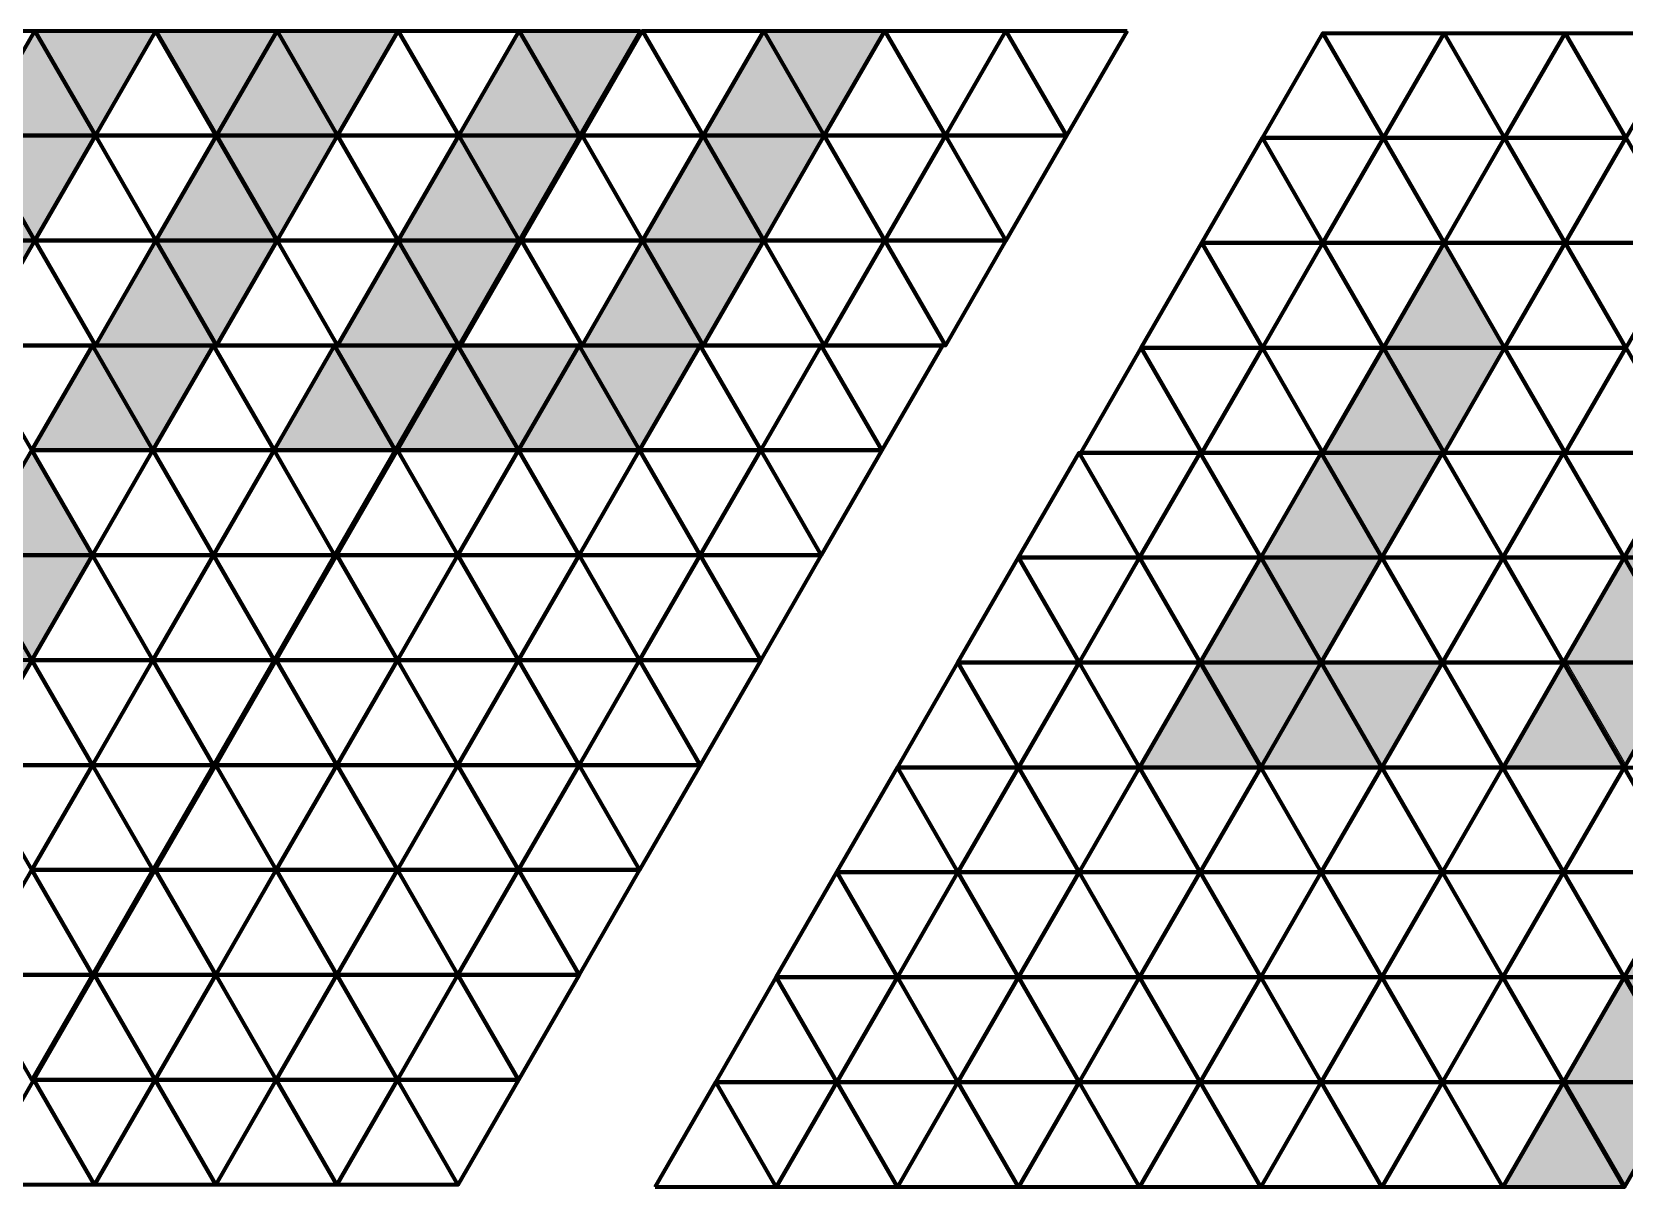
# Model space of a CAD drawing. Header units: inches. Extents: x 18 to 882, y -1167 to -33.
# Drawn here: x 326.1 to 564.4, y -689.2 to -516.4 of the extents above; entities that cross this region are included whole.
import ezdxf

# ---------------------------------------------------------------- set-up
doc = ezdxf.new("R2010")
doc.units = ezdxf.units.IN
doc.header["$MEASUREMENT"] = 0
doc.layers.add('Layer 1', color=7, linetype='Continuous')

# ---------------------------------------------------------------- blocks, each defined once
blk = doc.blocks.new('block 6')
at = {"layer": 'Layer 1', "true_color": 0xa7a9ab}
h = blk.add_hatch(color=253, dxfattribs=at)
h.dxf.hatch_style = 2
h.paths.add_polyline_path([(528.3, -563.54), (537.37, -547.83), (546.43, -563.54)])
h = blk.add_hatch(color=253, dxfattribs=at)
h.dxf.hatch_style = 2
h.paths.add_polyline_path([(519.14, -579.23), (528.2, -563.53), (537.27, -579.23)])
h = blk.add_hatch(color=253, dxfattribs=at)
h.dxf.hatch_style = 2
h.paths.add_polyline_path([(546.69, -563.52), (537.62, -579.22), (528.56, -563.52)])
h = blk.add_hatch(color=253, dxfattribs=at)
h.dxf.hatch_style = 2
h.paths.add_polyline_path([(509.94, -594.96), (519.01, -579.25), (528.08, -594.96)])
h = blk.add_hatch(color=253, dxfattribs=at)
h.dxf.hatch_style = 2
h.paths.add_polyline_path([(537.14, -579.24), (528.08, -594.95), (519.01, -579.24)])
h = blk.add_hatch(color=253, dxfattribs=at)
h.dxf.hatch_style = 2
h.paths.add_polyline_path([(564.25, -594.97), (573.32, -579.26), (582.38, -594.97)])
h = blk.add_hatch(color=253, dxfattribs=at)
h.dxf.hatch_style = 2
h.paths.add_polyline_path([(501.23, -610.66), (510.29, -594.95), (519.36, -610.66)])
h = blk.add_hatch(color=253, dxfattribs=at)
h.dxf.hatch_style = 2
h.paths.add_polyline_path([(528.08, -594.94), (519.01, -610.64), (509.94, -594.94)])
h = blk.add_hatch(color=253, dxfattribs=at)
h.dxf.hatch_style = 2
h.paths.add_polyline_path([(555.53, -610.66), (564.6, -594.95), (573.67, -610.66)])
h = blk.add_hatch(color=253, dxfattribs=at)
h.dxf.hatch_style = 2
h.paths.add_polyline_path([(582.38, -594.94), (573.32, -610.64), (564.25, -594.94)])
h = blk.add_hatch(color=253, dxfattribs=at)
h.dxf.hatch_style = 2
h.paths.add_polyline_path([(492.16, -626.36), (501.23, -610.65), (510.3, -626.36)])
h = blk.add_hatch(color=253, dxfattribs=at)
h.dxf.hatch_style = 2
h.paths.add_polyline_path([(519.36, -610.64), (510.29, -626.35), (501.23, -610.64)])
h = blk.add_hatch(color=253, dxfattribs=at)
h.dxf.hatch_style = 2
h.paths.add_polyline_path([(510.05, -626.36), (519.11, -610.66), (528.18, -626.36)])
h = blk.add_hatch(color=253, dxfattribs=at)
h.dxf.hatch_style = 2
h.paths.add_polyline_path([(537.25, -610.65), (528.18, -626.35), (519.11, -610.65)])
h = blk.add_hatch(color=253, dxfattribs=at)
h.dxf.hatch_style = 2
h.paths.add_polyline_path([(546.71, -626.35), (555.78, -610.65), (564.84, -626.35)])
h = blk.add_hatch(color=253, dxfattribs=at)
h.dxf.hatch_style = 2
h.paths.add_polyline_path([(573.56, -610.64), (564.49, -626.34), (555.42, -610.64)])
h = blk.add_hatch(color=253, dxfattribs=at)
h.dxf.hatch_style = 2
h.paths.add_polyline_path([(564.21, -657.97), (573.28, -642.26), (582.35, -657.97)])
h = blk.add_hatch(color=253, dxfattribs=at)
h.dxf.hatch_style = 2
h.paths.add_polyline_path([(555.72, -673.42), (564.79, -657.72), (573.86, -673.42)])
h = blk.add_hatch(color=253, dxfattribs=at)
h.dxf.hatch_style = 2
h.paths.add_polyline_path([(582.57, -658.06), (573.51, -673.76), (564.44, -658.06)])
h = blk.add_hatch(color=253, dxfattribs=at)
h.dxf.hatch_style = 2
h.paths.add_polyline_path([(546.56, -689.12), (555.63, -673.42), (564.7, -689.12)])
h = blk.add_hatch(color=253, dxfattribs=at)
h.dxf.hatch_style = 2
h.paths.add_polyline_path([(573.76, -673.41), (564.7, -689.11), (555.63, -673.41)])
at = {"layer": 'Layer 1', "lineweight": 0}
for points in [[(528.3, -563.54), (537.37, -547.83), (546.43, -563.54), (528.3, -563.54)], [(519.14, -579.23), (528.2, -563.53), (537.27, -579.23), (519.14, -579.23)], [(546.69, -563.52), (537.62, -579.22), (528.56, -563.52), (546.69, -563.52)], [(509.94, -594.96), (519.01, -579.25), (528.08, -594.96), (509.94, -594.96)], [(537.14, -579.24), (528.08, -594.95), (519.01, -579.24), (537.14, -579.24)], [(564.25, -594.97), (573.32, -579.26), (582.38, -594.97), (564.25, -594.97)], [(501.23, -610.66), (510.29, -594.95), (519.36, -610.66), (501.23, -610.66)], [(528.08, -594.94), (519.01, -610.64), (509.94, -594.94), (528.08, -594.94)], [(555.53, -610.66), (564.6, -594.95), (573.67, -610.66), (555.53, -610.66)], [(582.38, -594.94), (573.32, -610.64), (564.25, -594.94), (582.38, -594.94)], [(492.16, -626.36), (501.23, -610.65), (510.3, -626.36), (492.16, -626.36)], [(519.36, -610.64), (510.29, -626.35), (501.23, -610.64), (519.36, -610.64)], [(510.05, -626.36), (519.11, -610.66), (528.18, -626.36), (510.05, -626.36)], [(537.25, -610.65), (528.18, -626.35), (519.11, -610.65), (537.25, -610.65)], [(546.71, -626.35), (555.78, -610.65), (564.84, -626.35), (546.71, -626.35)], [(573.56, -610.64), (564.49, -626.34), (555.42, -610.64), (573.56, -610.64)], [(564.21, -657.97), (573.28, -642.26), (582.35, -657.97), (564.21, -657.97)], [(555.72, -673.42), (564.79, -657.72), (573.86, -673.42), (555.72, -673.42)], [(582.57, -658.06), (573.51, -673.76), (564.44, -658.06), (582.57, -658.06)], [(546.56, -689.12), (555.63, -673.42), (564.7, -689.12), (546.56, -689.12)], [(573.76, -673.41), (564.7, -689.11), (555.63, -673.41), (573.76, -673.41)]]:
    blk.add_lwpolyline(points, dxfattribs=at)
blk = doc.blocks.new('block 7')
at = {"layer": 'Layer 1', "color": 179, "lineweight": 70, "true_color": 0x231f20}
for points in [[(510.29, -532.26), (519.36, -516.56), (528.43, -532.26), (510.29, -532.26)], [(537.49, -516.56), (528.43, -532.26), (519.36, -516.56), (537.49, -516.56)], [(528.43, -532.26), (537.5, -516.56), (546.56, -532.26), (528.43, -532.26)], [(555.63, -516.56), (546.56, -532.26), (537.49, -516.56), (555.63, -516.56)], [(546.56, -532.26), (555.63, -516.56), (564.7, -532.26), (546.56, -532.26)], [(573.76, -516.56), (564.7, -532.26), (555.63, -516.56), (573.76, -516.56)], [(501.23, -547.97), (510.29, -532.26), (519.36, -547.97), (501.23, -547.97)], [(528.43, -532.26), (519.36, -547.97), (510.29, -532.26), (528.43, -532.26)], [(519.36, -547.97), (528.43, -532.26), (537.5, -547.97), (519.36, -547.97)], [(546.56, -532.26), (537.5, -547.97), (528.43, -532.26), (546.56, -532.26)], [(537.5, -547.97), (546.56, -532.26), (555.63, -547.97), (537.5, -547.97)], [(564.7, -532.26), (555.63, -547.97), (546.56, -532.26), (564.7, -532.26)], [(555.63, -547.97), (564.7, -532.26), (573.76, -547.97), (555.63, -547.97)], [(492.16, -563.67), (501.23, -547.97), (510.29, -563.67), (492.16, -563.67)], [(519.36, -547.97), (510.29, -563.67), (501.23, -547.97), (519.36, -547.97)], [(510.29, -563.67), (519.36, -547.97), (528.43, -563.67), (510.29, -563.67)], [(537.5, -547.97), (528.43, -563.67), (519.36, -547.97), (537.5, -547.97)], [(528.43, -563.67), (537.5, -547.97), (546.56, -563.67), (528.43, -563.67)], [(555.63, -547.97), (546.56, -563.67), (537.5, -547.97), (555.63, -547.97)], [(546.56, -563.67), (555.63, -547.97), (564.7, -563.67), (546.56, -563.67)], [(573.76, -547.97), (564.7, -563.67), (555.63, -547.97), (573.76, -547.97)], [(483.09, -579.38), (492.16, -563.67), (501.23, -579.38), (483.09, -579.38)], [(510.29, -563.67), (501.23, -579.38), (492.16, -563.67), (510.29, -563.67)], [(501.23, -579.38), (510.29, -563.67), (519.36, -579.38), (501.23, -579.38)], [(528.43, -563.67), (519.36, -579.38), (510.29, -563.67), (528.43, -563.67)], [(519.36, -579.38), (528.43, -563.67), (537.5, -579.38), (519.36, -579.38)], [(546.56, -563.67), (537.49, -579.38), (528.43, -563.67), (546.56, -563.67)], [(537.5, -579.38), (546.56, -563.67), (555.63, -579.38), (537.5, -579.38)], [(564.7, -563.67), (555.63, -579.38), (546.56, -563.67), (564.7, -563.67)], [(555.63, -579.38), (564.7, -563.67), (573.76, -579.38), (555.63, -579.38)], [(473.78, -595.08), (482.85, -579.38), (491.91, -595.08), (473.78, -595.08)], [(500.98, -579.38), (491.91, -595.08), (482.85, -579.38), (500.98, -579.38)], [(491.91, -595.08), (500.98, -579.38), (510.05, -595.08), (491.91, -595.08)], [(519.11, -579.38), (510.05, -595.08), (500.98, -579.38), (519.11, -579.38)], [(510.05, -595.08), (519.11, -579.38), (528.18, -595.08), (510.05, -595.08)], [(537.25, -579.38), (528.18, -595.08), (519.11, -579.38), (537.25, -579.38)], [(528.18, -595.08), (537.25, -579.38), (546.31, -595.08), (528.18, -595.08)], [(555.38, -579.38), (546.32, -595.08), (537.25, -579.38), (555.38, -579.38)], [(546.31, -595.08), (555.38, -579.38), (564.45, -595.08), (546.31, -595.08)], [(573.52, -579.38), (564.45, -595.08), (555.38, -579.38), (573.52, -579.38)], [(564.45, -595.08), (573.52, -579.38), (582.58, -595.08), (564.45, -595.08)], [(464.71, -610.78), (473.78, -595.08), (482.85, -610.78), (464.71, -610.78)], [(491.91, -595.08), (482.85, -610.78), (473.78, -595.08), (491.91, -595.08)], [(482.85, -610.78), (491.91, -595.08), (500.98, -610.78), (482.85, -610.78)], [(510.05, -595.08), (500.98, -610.78), (491.91, -595.08), (510.05, -595.08)], [(500.98, -610.78), (510.05, -595.08), (519.11, -610.78), (500.98, -610.78)], [(528.18, -595.08), (519.11, -610.78), (510.05, -595.08), (528.18, -595.08)], [(519.11, -610.78), (528.18, -595.08), (537.25, -610.78), (519.11, -610.78)], [(546.32, -595.08), (537.25, -610.78), (528.18, -595.08), (546.32, -595.08)], [(537.25, -610.78), (546.32, -595.08), (555.38, -610.78), (537.25, -610.78)], [(564.45, -595.08), (555.38, -610.78), (546.31, -595.08), (564.45, -595.08)], [(555.38, -610.78), (564.45, -595.08), (573.52, -610.78), (555.38, -610.78)], [(582.58, -595.08), (573.52, -610.78), (564.45, -595.08), (582.58, -595.08)], [(455.65, -626.49), (464.71, -610.78), (473.78, -626.49), (455.65, -626.49)], [(482.85, -610.78), (473.78, -626.49), (464.71, -610.78), (482.85, -610.78)], [(473.78, -626.49), (482.85, -610.78), (491.91, -626.49), (473.78, -626.49)], [(500.98, -610.78), (491.91, -626.49), (482.85, -610.78), (500.98, -610.78)], [(491.91, -626.49), (500.98, -610.78), (510.05, -626.49), (491.91, -626.49)], [(519.11, -610.78), (510.05, -626.49), (500.98, -610.78), (519.11, -610.78)], [(510.05, -626.49), (519.11, -610.78), (528.18, -626.49), (510.05, -626.49)], [(537.25, -610.78), (528.18, -626.49), (519.11, -610.78), (537.25, -610.78)], [(528.18, -626.49), (537.25, -610.78), (546.32, -626.49), (528.18, -626.49)], [(555.38, -610.78), (546.31, -626.49), (537.25, -610.78), (555.38, -610.78)], [(546.32, -626.49), (555.38, -610.78), (564.45, -626.49), (546.32, -626.49)], [(573.52, -610.78), (564.45, -626.49), (555.38, -610.78), (573.52, -610.78)], [(446.58, -642.19), (455.65, -626.49), (464.71, -642.19), (446.58, -642.19)], [(473.78, -626.49), (464.71, -642.19), (455.64, -626.49), (473.78, -626.49)], [(464.71, -642.19), (473.78, -626.49), (482.85, -642.19), (464.71, -642.19)], [(491.91, -626.49), (482.85, -642.19), (473.78, -626.49), (491.91, -626.49)], [(482.85, -642.19), (491.91, -626.49), (500.98, -642.19), (482.85, -642.19)], [(510.05, -626.49), (500.98, -642.19), (491.91, -626.49), (510.05, -626.49)], [(500.98, -642.19), (510.05, -626.49), (519.11, -642.19), (500.98, -642.19)], [(528.18, -626.49), (519.11, -642.19), (510.05, -626.49), (528.18, -626.49)], [(519.11, -642.19), (528.18, -626.49), (537.25, -642.19), (519.11, -642.19)], [(546.31, -626.49), (537.25, -642.19), (528.18, -626.49), (546.31, -626.49)], [(537.25, -642.19), (546.31, -626.49), (555.38, -642.19), (537.25, -642.19)], [(564.45, -626.49), (555.38, -642.19), (546.31, -626.49), (564.45, -626.49)], [(555.38, -642.19), (564.45, -626.49), (573.52, -642.19), (555.38, -642.19)], [(582.58, -626.49), (573.52, -642.19), (564.45, -626.49), (582.58, -626.49)], [(437.51, -657.9), (446.58, -642.19), (455.64, -657.9), (437.51, -657.9)], [(464.71, -642.19), (455.64, -657.9), (446.58, -642.19), (464.71, -642.19)], [(455.64, -657.9), (464.71, -642.19), (473.78, -657.9), (455.64, -657.9)], [(482.85, -642.19), (473.78, -657.9), (464.71, -642.19), (482.85, -642.19)], [(473.78, -657.9), (482.85, -642.19), (491.91, -657.9), (473.78, -657.9)], [(500.98, -642.19), (491.91, -657.9), (482.85, -642.19), (500.98, -642.19)], [(491.91, -657.9), (500.98, -642.19), (510.05, -657.9), (491.91, -657.9)], [(519.11, -642.19), (510.05, -657.9), (500.98, -642.19), (519.11, -642.19)], [(510.05, -657.9), (519.11, -642.19), (528.18, -657.9), (510.05, -657.9)], [(537.25, -642.19), (528.18, -657.9), (519.11, -642.19), (537.25, -642.19)], [(528.18, -657.9), (537.25, -642.19), (546.31, -657.9), (528.18, -657.9)], [(555.38, -642.19), (546.31, -657.9), (537.25, -642.19), (555.38, -642.19)], [(546.31, -657.9), (555.38, -642.19), (564.45, -657.9), (546.31, -657.9)], [(573.52, -642.19), (564.45, -657.9), (555.38, -642.19), (573.52, -642.19)], [(564.45, -657.9), (573.52, -642.19), (582.58, -657.9), (564.45, -657.9)], [(428.44, -673.6), (437.51, -657.9), (446.58, -673.6), (428.44, -673.6)], [(455.64, -657.9), (446.58, -673.6), (437.51, -657.9), (455.64, -657.9)], [(446.58, -673.6), (455.65, -657.9), (464.71, -673.6), (446.58, -673.6)], [(473.78, -657.9), (464.71, -673.6), (455.64, -657.9), (473.78, -657.9)], [(464.71, -673.6), (473.78, -657.9), (482.85, -673.6), (464.71, -673.6)], [(491.91, -657.9), (482.85, -673.6), (473.78, -657.9), (491.91, -657.9)], [(482.85, -673.6), (491.91, -657.9), (500.98, -673.6), (482.85, -673.6)], [(510.05, -657.9), (500.98, -673.6), (491.91, -657.9), (510.05, -657.9)], [(500.98, -673.6), (510.05, -657.9), (519.11, -673.6), (500.98, -673.6)], [(528.18, -657.9), (519.11, -673.6), (510.05, -657.9), (528.18, -657.9)], [(519.11, -673.6), (528.18, -657.9), (537.25, -673.6), (519.11, -673.6)], [(546.31, -657.9), (537.25, -673.6), (528.18, -657.9), (546.31, -657.9)], [(537.25, -673.6), (546.31, -657.9), (555.38, -673.6), (537.25, -673.6)], [(564.45, -657.9), (555.38, -673.6), (546.31, -657.9), (564.45, -657.9)], [(555.38, -673.6), (564.45, -657.9), (573.52, -673.6), (555.38, -673.6)], [(582.58, -657.9), (573.52, -673.6), (564.45, -657.9), (582.58, -657.9)], [(419.38, -689.31), (428.44, -673.6), (437.51, -689.31), (419.38, -689.31)], [(446.58, -673.6), (437.51, -689.31), (428.44, -673.6), (446.58, -673.6)], [(437.51, -689.31), (446.58, -673.6), (455.65, -689.31), (437.51, -689.31)], [(464.71, -673.6), (455.64, -689.31), (446.58, -673.6), (464.71, -673.6)], [(455.65, -689.31), (464.71, -673.6), (473.78, -689.31), (455.65, -689.31)], [(482.85, -673.6), (473.78, -689.31), (464.71, -673.6), (482.85, -673.6)], [(473.78, -689.31), (482.85, -673.6), (491.91, -689.31), (473.78, -689.31)], [(500.98, -673.6), (491.91, -689.31), (482.85, -673.6), (500.98, -673.6)], [(491.91, -689.31), (500.98, -673.6), (510.05, -689.31), (491.91, -689.31)], [(519.11, -673.6), (510.05, -689.31), (500.98, -673.6), (519.11, -673.6)], [(510.05, -689.31), (519.11, -673.6), (528.18, -689.31), (510.05, -689.31)], [(537.25, -673.6), (528.18, -689.31), (519.11, -673.6), (537.25, -673.6)], [(528.18, -689.31), (537.25, -673.6), (546.31, -689.31), (528.18, -689.31)], [(555.38, -673.6), (546.31, -689.31), (537.25, -673.6), (555.38, -673.6)], [(546.31, -689.31), (555.38, -673.6), (564.45, -689.31), (546.31, -689.31)], [(573.52, -673.6), (564.45, -689.31), (555.38, -673.6), (573.52, -673.6)]]:
    blk.add_lwpolyline(points, dxfattribs=at)
blk = doc.blocks.new('block 5')
at = {"layer": 'Layer 1'}
for name in ['block 7', 'block 6']:
    blk.add_blockref(name, (0, 0), dxfattribs=at)
blk = doc.blocks.new('block 9')
at = {"layer": 'Layer 1', "true_color": 0xa7a9ab}
h = blk.add_hatch(color=253, dxfattribs=at)
h.dxf.hatch_style = 2
h.paths.add_polyline_path([(317.57, -532), (326.64, -516.3), (335.7, -532)])
h = blk.add_hatch(color=253, dxfattribs=at)
h.dxf.hatch_style = 2
h.paths.add_polyline_path([(344.77, -516.29), (335.7, -531.99), (326.64, -516.29)])
h = blk.add_hatch(color=253, dxfattribs=at)
h.dxf.hatch_style = 2
h.paths.add_polyline_path([(362.51, -516.34), (353.44, -532.05), (344.38, -516.34)])
h = blk.add_hatch(color=253, dxfattribs=at)
h.dxf.hatch_style = 2
h.paths.add_polyline_path([(353.83, -532.02), (362.89, -516.31), (371.96, -532.02)])
h = blk.add_hatch(color=253, dxfattribs=at)
h.dxf.hatch_style = 2
h.paths.add_polyline_path([(381.03, -516.3), (371.96, -532.01), (362.89, -516.3)])
h = blk.add_hatch(color=253, dxfattribs=at)
h.dxf.hatch_style = 2
h.paths.add_polyline_path([(389.86, -532.05), (398.93, -516.35), (408, -532.05)])
h = blk.add_hatch(color=253, dxfattribs=at)
h.dxf.hatch_style = 2
h.paths.add_polyline_path([(417.42, -516.34), (408.35, -532.04), (399.28, -516.34)])
h = blk.add_hatch(color=253, dxfattribs=at)
h.dxf.hatch_style = 2
h.paths.add_polyline_path([(426.48, -532.05), (435.54, -516.35), (444.61, -532.05)])
h = blk.add_hatch(color=253, dxfattribs=at)
h.dxf.hatch_style = 2
h.paths.add_polyline_path([(453.68, -516.34), (444.61, -532.04), (435.54, -516.34)])
h = blk.add_hatch(color=253, dxfattribs=at)
h.dxf.hatch_style = 2
h.paths.add_polyline_path([(308.15, -547.7), (317.21, -532), (326.28, -547.7)])
h = blk.add_hatch(color=253, dxfattribs=at)
h.dxf.hatch_style = 2
h.paths.add_polyline_path([(335.7, -531.99), (326.64, -547.69), (317.57, -531.99)])
h = blk.add_hatch(color=253, dxfattribs=at)
h.dxf.hatch_style = 2
h.paths.add_polyline_path([(344.41, -547.72), (353.47, -532.01), (362.54, -547.72)])
h = blk.add_hatch(color=253, dxfattribs=at)
h.dxf.hatch_style = 2
h.paths.add_polyline_path([(371.61, -532), (362.54, -547.71), (353.47, -532)])
h = blk.add_hatch(color=253, dxfattribs=at)
h.dxf.hatch_style = 2
h.paths.add_polyline_path([(380.8, -547.74), (389.86, -532.04), (398.93, -547.74)])
h = blk.add_hatch(color=253, dxfattribs=at)
h.dxf.hatch_style = 2
h.paths.add_polyline_path([(408, -532.03), (398.93, -547.73), (389.86, -532.03)])
h = blk.add_hatch(color=253, dxfattribs=at)
h.dxf.hatch_style = 2
h.paths.add_polyline_path([(417.41, -547.74), (426.48, -532.04), (435.54, -547.74)])
h = blk.add_hatch(color=253, dxfattribs=at)
h.dxf.hatch_style = 2
h.paths.add_polyline_path([(444.61, -532.03), (435.54, -547.73), (426.48, -532.03)])
h = blk.add_hatch(color=253, dxfattribs=at)
h.dxf.hatch_style = 2
h.paths.add_polyline_path([(326.28, -547.69), (317.21, -563.4), (308.15, -547.69)])
h = blk.add_hatch(color=253, dxfattribs=at)
h.dxf.hatch_style = 2
h.paths.add_polyline_path([(335.34, -563.42), (344.4, -547.72), (353.47, -563.42)])
h = blk.add_hatch(color=253, dxfattribs=at)
h.dxf.hatch_style = 2
h.paths.add_polyline_path([(362.54, -547.71), (353.47, -563.41), (344.41, -547.71)])
h = blk.add_hatch(color=253, dxfattribs=at)
h.dxf.hatch_style = 2
h.paths.add_polyline_path([(371.97, -563.44), (381.04, -547.74), (390.11, -563.44)])
h = blk.add_hatch(color=253, dxfattribs=at)
h.dxf.hatch_style = 2
h.paths.add_polyline_path([(399.17, -547.73), (390.11, -563.43), (381.04, -547.73)])
h = blk.add_hatch(color=253, dxfattribs=at)
h.dxf.hatch_style = 2
h.paths.add_polyline_path([(408.58, -563.44), (417.65, -547.74), (426.72, -563.44)])
h = blk.add_hatch(color=253, dxfattribs=at)
h.dxf.hatch_style = 2
h.paths.add_polyline_path([(435.43, -547.73), (426.37, -563.43), (417.3, -547.73)])
h = blk.add_hatch(color=253, dxfattribs=at)
h.dxf.hatch_style = 2
h.paths.add_polyline_path([(326.06, -579.09), (335.13, -563.38), (344.19, -579.09)])
h = blk.add_hatch(color=253, dxfattribs=at)
h.dxf.hatch_style = 2
h.paths.add_polyline_path([(353.26, -563.37), (344.19, -579.08), (335.13, -563.37)])
h = blk.add_hatch(color=253, dxfattribs=at)
h.dxf.hatch_style = 2
h.paths.add_polyline_path([(362.34, -579.11), (371.41, -563.41), (380.47, -579.11)])
h = blk.add_hatch(color=253, dxfattribs=at)
h.dxf.hatch_style = 2
h.paths.add_polyline_path([(389.54, -563.4), (380.47, -579.1), (371.41, -563.4)])
h = blk.add_hatch(color=253, dxfattribs=at)
h.dxf.hatch_style = 2
h.paths.add_polyline_path([(380.59, -579.12), (389.65, -563.41), (398.72, -579.12)])
h = blk.add_hatch(color=253, dxfattribs=at)
h.dxf.hatch_style = 2
h.paths.add_polyline_path([(407.79, -563.4), (398.72, -579.1), (389.65, -563.4)])
h = blk.add_hatch(color=253, dxfattribs=at)
h.dxf.hatch_style = 2
h.paths.add_polyline_path([(398.95, -579.11), (408.02, -563.41), (417.09, -579.11)])
h = blk.add_hatch(color=253, dxfattribs=at)
h.dxf.hatch_style = 2
h.paths.add_polyline_path([(426.15, -563.4), (417.09, -579.1), (408.02, -563.4)])
h = blk.add_hatch(color=253, dxfattribs=at)
h.dxf.hatch_style = 2
h.paths.add_polyline_path([(316.79, -594.76), (325.86, -579.05), (334.92, -594.76)])
h = blk.add_hatch(color=253, dxfattribs=at)
h.dxf.hatch_style = 2
h.paths.add_polyline_path([(307.98, -610.46), (317.05, -594.75), (326.11, -610.46)])
h = blk.add_hatch(color=253, dxfattribs=at)
h.dxf.hatch_style = 2
h.paths.add_polyline_path([(335.18, -594.74), (326.11, -610.44), (317.05, -594.74)])
h = blk.add_hatch(color=253, dxfattribs=at)
h.dxf.hatch_style = 2
h.paths.add_polyline_path([(326.34, -610.46), (317.27, -626.17), (308.2, -610.46)])
at = {"layer": 'Layer 1', "lineweight": 0}
for points in [[(317.57, -532), (326.64, -516.3), (335.7, -532), (317.57, -532)], [(344.77, -516.29), (335.7, -531.99), (326.64, -516.29), (344.77, -516.29)], [(362.51, -516.34), (353.44, -532.05), (344.38, -516.34), (362.51, -516.34)], [(353.83, -532.02), (362.89, -516.31), (371.96, -532.02), (353.83, -532.02)], [(381.03, -516.3), (371.96, -532.01), (362.89, -516.3), (381.03, -516.3)], [(389.86, -532.05), (398.93, -516.35), (408, -532.05), (389.86, -532.05)], [(417.42, -516.34), (408.35, -532.04), (399.28, -516.34), (417.42, -516.34)], [(426.48, -532.05), (435.54, -516.35), (444.61, -532.05), (426.48, -532.05)], [(453.68, -516.34), (444.61, -532.04), (435.54, -516.34), (453.68, -516.34)], [(308.15, -547.7), (317.21, -532), (326.28, -547.7), (308.15, -547.7)], [(335.7, -531.99), (326.64, -547.69), (317.57, -531.99), (335.7, -531.99)], [(344.41, -547.72), (353.47, -532.01), (362.54, -547.72), (344.41, -547.72)], [(371.61, -532), (362.54, -547.71), (353.47, -532), (371.61, -532)], [(380.8, -547.74), (389.86, -532.04), (398.93, -547.74), (380.8, -547.74)], [(408, -532.03), (398.93, -547.73), (389.86, -532.03), (408, -532.03)], [(417.41, -547.74), (426.48, -532.04), (435.54, -547.74), (417.41, -547.74)], [(444.61, -532.03), (435.54, -547.73), (426.48, -532.03), (444.61, -532.03)], [(326.28, -547.69), (317.21, -563.4), (308.15, -547.69), (326.28, -547.69)], [(335.34, -563.42), (344.4, -547.72), (353.47, -563.42), (335.34, -563.42)], [(362.54, -547.71), (353.47, -563.41), (344.41, -547.71), (362.54, -547.71)], [(371.97, -563.44), (381.04, -547.74), (390.11, -563.44), (371.97, -563.44)], [(399.17, -547.73), (390.11, -563.43), (381.04, -547.73), (399.17, -547.73)], [(408.58, -563.44), (417.65, -547.74), (426.72, -563.44), (408.58, -563.44)], [(435.43, -547.73), (426.37, -563.43), (417.3, -547.73), (435.43, -547.73)], [(326.06, -579.09), (335.13, -563.38), (344.19, -579.09), (326.06, -579.09)], [(353.26, -563.37), (344.19, -579.08), (335.13, -563.37), (353.26, -563.37)], [(362.34, -579.11), (371.41, -563.41), (380.47, -579.11), (362.34, -579.11)], [(389.54, -563.4), (380.47, -579.1), (371.41, -563.4), (389.54, -563.4)], [(380.59, -579.12), (389.65, -563.41), (398.72, -579.12), (380.59, -579.12)], [(407.79, -563.4), (398.72, -579.1), (389.65, -563.4), (407.79, -563.4)], [(398.95, -579.11), (408.02, -563.41), (417.09, -579.11), (398.95, -579.11)], [(426.15, -563.4), (417.09, -579.1), (408.02, -563.4), (426.15, -563.4)], [(316.79, -594.76), (325.86, -579.05), (334.92, -594.76), (316.79, -594.76)], [(307.98, -610.46), (317.05, -594.75), (326.11, -610.46), (307.98, -610.46)], [(335.18, -594.74), (326.11, -610.44), (317.05, -594.74), (335.18, -594.74)], [(326.34, -610.46), (317.27, -626.17), (308.2, -610.46), (326.34, -610.46)]]:
    blk.add_lwpolyline(points, dxfattribs=at)
blk = doc.blocks.new('block 10')
at = {"layer": 'Layer 1', "color": 179, "lineweight": 70, "true_color": 0x231f20}
for points in [[(326.51, -516.21), (317.44, -531.91), (308.37, -516.21), (326.51, -516.21)], [(317.44, -531.91), (326.51, -516.21), (335.57, -531.91), (317.44, -531.91)], [(344.64, -516.21), (335.57, -531.91), (326.51, -516.21), (344.64, -516.21)], [(335.57, -531.91), (344.64, -516.21), (353.71, -531.91), (335.57, -531.91)], [(362.77, -516.21), (353.71, -531.91), (344.64, -516.21), (362.77, -516.21)], [(353.71, -531.91), (362.77, -516.21), (371.84, -531.91), (353.71, -531.91)], [(380.91, -516.21), (371.84, -531.91), (362.77, -516.21), (380.91, -516.21)], [(371.84, -531.91), (380.91, -516.21), (389.97, -531.91), (371.84, -531.91)], [(399.04, -516.21), (389.97, -531.91), (380.91, -516.21), (399.04, -516.21)], [(389.97, -531.91), (399.04, -516.21), (408.11, -531.91), (389.97, -531.91)], [(417.18, -516.21), (408.11, -531.91), (399.04, -516.21), (417.18, -516.21)], [(408.43, -531.91), (417.5, -516.21), (426.56, -531.91), (408.43, -531.91)], [(435.63, -516.21), (426.56, -531.91), (417.49, -516.21), (435.63, -516.21)], [(426.56, -531.91), (435.63, -516.21), (444.7, -531.91), (426.56, -531.91)], [(453.76, -516.21), (444.69, -531.91), (435.63, -516.21), (453.76, -516.21)], [(444.7, -531.91), (453.76, -516.21), (462.83, -531.91), (444.7, -531.91)], [(471.9, -516.21), (462.83, -531.91), (453.76, -516.21), (471.9, -516.21)], [(462.83, -531.91), (471.9, -516.21), (480.96, -531.91), (462.83, -531.91)], [(490.03, -516.21), (480.96, -531.91), (471.9, -516.21), (490.03, -516.21)], [(308.37, -547.62), (317.44, -531.91), (326.51, -547.62), (308.37, -547.62)], [(335.57, -531.91), (326.51, -547.62), (317.44, -531.91), (335.57, -531.91)], [(326.51, -547.62), (335.57, -531.91), (344.64, -547.62), (326.51, -547.62)], [(353.71, -531.91), (344.64, -547.62), (335.57, -531.91), (353.71, -531.91)], [(344.64, -547.62), (353.71, -531.91), (362.77, -547.62), (344.64, -547.62)], [(371.84, -531.91), (362.77, -547.62), (353.71, -531.91), (371.84, -531.91)], [(362.77, -547.62), (371.84, -531.91), (380.91, -547.62), (362.77, -547.62)], [(389.97, -531.91), (380.91, -547.62), (371.84, -531.91), (389.97, -531.91)], [(380.91, -547.62), (389.97, -531.91), (399.04, -547.62), (380.91, -547.62)], [(408.11, -531.91), (399.04, -547.62), (389.97, -531.91), (408.11, -531.91)], [(399.36, -547.62), (408.43, -531.91), (417.5, -547.62), (399.36, -547.62)], [(426.56, -531.91), (417.49, -547.62), (408.43, -531.91), (426.56, -531.91)], [(417.5, -547.62), (426.56, -531.91), (435.63, -547.62), (417.5, -547.62)], [(444.69, -531.91), (435.63, -547.62), (426.56, -531.91), (444.69, -531.91)], [(435.63, -547.62), (444.7, -531.91), (453.76, -547.62), (435.63, -547.62)], [(462.83, -531.91), (453.76, -547.62), (444.69, -531.91), (462.83, -531.91)], [(453.76, -547.62), (462.83, -531.91), (471.9, -547.62), (453.76, -547.62)], [(480.96, -531.91), (471.9, -547.62), (462.83, -531.91), (480.96, -531.91)], [(326.51, -547.62), (317.44, -563.32), (308.37, -547.62), (326.51, -547.62)], [(317.44, -563.32), (326.5, -547.62), (335.57, -563.32), (317.44, -563.32)], [(344.64, -547.62), (335.57, -563.32), (326.5, -547.62), (344.64, -547.62)], [(335.57, -563.32), (344.64, -547.62), (353.71, -563.32), (335.57, -563.32)], [(362.77, -547.62), (353.71, -563.32), (344.64, -547.62), (362.77, -547.62)], [(353.71, -563.32), (362.77, -547.62), (371.84, -563.32), (353.71, -563.32)], [(380.91, -547.62), (371.84, -563.32), (362.77, -547.62), (380.91, -547.62)], [(371.84, -563.32), (380.91, -547.62), (389.97, -563.32), (371.84, -563.32)], [(399.04, -547.62), (389.97, -563.32), (380.91, -547.62), (399.04, -547.62)], [(390.29, -563.32), (399.36, -547.62), (408.43, -563.32), (390.29, -563.32)], [(417.49, -547.62), (408.43, -563.32), (399.36, -547.62), (417.49, -547.62)], [(408.43, -563.32), (417.49, -547.62), (426.56, -563.32), (408.43, -563.32)], [(435.63, -547.62), (426.56, -563.32), (417.49, -547.62), (435.63, -547.62)], [(426.56, -563.32), (435.63, -547.62), (444.69, -563.32), (426.56, -563.32)], [(453.76, -547.62), (444.69, -563.32), (435.63, -547.62), (453.76, -547.62)], [(444.69, -563.32), (453.76, -547.62), (462.83, -563.32), (444.69, -563.32)], [(471.9, -547.62), (462.83, -563.32), (453.76, -547.62), (471.9, -547.62)], [(335.12, -563.32), (326.06, -579.02), (316.99, -563.32), (335.12, -563.32)], [(326.06, -579.02), (335.13, -563.32), (344.19, -579.02), (326.06, -579.02)], [(353.26, -563.32), (344.19, -579.02), (335.12, -563.32), (353.26, -563.32)], [(344.19, -579.02), (353.26, -563.32), (362.33, -579.02), (344.19, -579.02)], [(371.39, -563.32), (362.33, -579.02), (353.26, -563.32), (371.39, -563.32)], [(362.33, -579.02), (371.39, -563.32), (380.46, -579.02), (362.33, -579.02)], [(389.53, -563.32), (380.46, -579.02), (371.39, -563.32), (389.53, -563.32)], [(380.78, -579.02), (389.85, -563.32), (398.91, -579.02), (380.78, -579.02)], [(407.98, -563.32), (398.91, -579.02), (389.85, -563.32), (407.98, -563.32)], [(398.91, -579.02), (407.98, -563.32), (417.05, -579.02), (398.91, -579.02)], [(426.11, -563.32), (417.05, -579.02), (407.98, -563.32), (426.11, -563.32)], [(417.05, -579.02), (426.11, -563.32), (435.18, -579.02), (417.05, -579.02)], [(444.25, -563.32), (435.18, -579.02), (426.11, -563.32), (444.25, -563.32)], [(435.18, -579.02), (444.25, -563.32), (453.32, -579.02), (435.18, -579.02)], [(462.38, -563.32), (453.32, -579.02), (444.25, -563.32), (462.38, -563.32)], [(316.99, -594.73), (326.06, -579.02), (335.13, -594.73), (316.99, -594.73)], [(344.19, -579.02), (335.13, -594.73), (326.06, -579.02), (344.19, -579.02)], [(335.13, -594.73), (344.19, -579.02), (353.26, -594.73), (335.13, -594.73)], [(362.33, -579.02), (353.26, -594.73), (344.19, -579.02), (362.33, -579.02)], [(353.26, -594.73), (362.33, -579.02), (371.39, -594.73), (353.26, -594.73)], [(380.46, -579.02), (371.39, -594.73), (362.33, -579.02), (380.46, -579.02)], [(371.71, -594.73), (380.78, -579.02), (389.85, -594.73), (371.71, -594.73)], [(398.91, -579.02), (389.85, -594.73), (380.78, -579.02), (398.91, -579.02)], [(389.85, -594.73), (398.91, -579.02), (407.98, -594.73), (389.85, -594.73)], [(417.05, -579.02), (407.98, -594.73), (398.91, -579.02), (417.05, -579.02)], [(407.98, -594.73), (417.05, -579.02), (426.11, -594.73), (407.98, -594.73)], [(435.18, -579.02), (426.11, -594.73), (417.05, -579.02), (435.18, -579.02)], [(426.11, -594.73), (435.18, -579.02), (444.25, -594.73), (426.11, -594.73)], [(453.32, -579.02), (444.25, -594.73), (435.18, -579.02), (453.32, -579.02)], [(307.92, -610.43), (316.99, -594.73), (326.06, -610.43), (307.92, -610.43)], [(335.13, -594.73), (326.06, -610.43), (316.99, -594.73), (335.13, -594.73)], [(326.06, -610.43), (335.13, -594.73), (344.19, -610.43), (326.06, -610.43)], [(353.26, -594.73), (344.19, -610.43), (335.13, -594.73), (353.26, -594.73)], [(344.19, -610.43), (353.26, -594.73), (362.33, -610.43), (344.19, -610.43)], [(371.39, -594.73), (362.33, -610.43), (353.26, -594.73), (371.39, -594.73)], [(362.65, -610.43), (371.71, -594.73), (380.78, -610.43), (362.65, -610.43)], [(389.85, -594.73), (380.78, -610.43), (371.71, -594.73), (389.85, -594.73)], [(380.78, -610.43), (389.85, -594.73), (398.91, -610.43), (380.78, -610.43)], [(407.98, -594.73), (398.91, -610.43), (389.85, -594.73), (407.98, -594.73)], [(398.91, -610.43), (407.98, -594.73), (417.05, -610.43), (398.91, -610.43)], [(426.11, -594.73), (417.05, -610.43), (407.98, -594.73), (426.11, -594.73)], [(417.05, -610.43), (426.11, -594.73), (435.18, -610.43), (417.05, -610.43)], [(444.25, -594.73), (435.18, -610.43), (426.11, -594.73), (444.25, -594.73)], [(316.99, -626.14), (326.06, -610.43), (335.13, -626.14), (316.99, -626.14)], [(344.19, -610.43), (335.12, -626.14), (326.06, -610.43), (344.19, -610.43)], [(335.13, -626.14), (344.19, -610.43), (353.26, -626.14), (335.13, -626.14)], [(362.33, -610.43), (353.26, -626.14), (344.19, -610.43), (362.33, -610.43)], [(353.58, -626.14), (362.65, -610.43), (371.71, -626.14), (353.58, -626.14)], [(380.78, -610.43), (371.71, -626.14), (362.65, -610.43), (380.78, -610.43)], [(371.71, -626.14), (380.78, -610.43), (389.85, -626.14), (371.71, -626.14)], [(398.91, -610.43), (389.85, -626.14), (380.78, -610.43), (398.91, -610.43)], [(389.85, -626.14), (398.91, -610.43), (407.98, -626.14), (389.85, -626.14)], [(417.05, -610.43), (407.98, -626.14), (398.91, -610.43), (417.05, -610.43)], [(407.98, -626.14), (417.05, -610.43), (426.11, -626.14), (407.98, -626.14)], [(435.18, -610.43), (426.11, -626.14), (417.05, -610.43), (435.18, -610.43)], [(335.13, -626.14), (326.06, -641.84), (316.99, -626.14), (335.13, -626.14)], [(326.06, -641.84), (335.12, -626.14), (344.19, -641.84), (326.06, -641.84)], [(353.26, -626.14), (344.19, -641.84), (335.13, -626.14), (353.26, -626.14)], [(344.51, -641.84), (353.58, -626.14), (362.65, -641.84), (344.51, -641.84)], [(371.71, -626.14), (362.65, -641.84), (353.58, -626.14), (371.71, -626.14)], [(362.65, -641.84), (371.71, -626.14), (380.78, -641.84), (362.65, -641.84)], [(389.85, -626.14), (380.78, -641.84), (371.71, -626.14), (389.85, -626.14)], [(380.78, -641.84), (389.85, -626.14), (398.91, -641.84), (380.78, -641.84)], [(407.98, -626.14), (398.91, -641.84), (389.85, -626.14), (407.98, -626.14)], [(398.91, -641.84), (407.98, -626.14), (417.05, -641.84), (398.91, -641.84)], [(426.11, -626.14), (417.05, -641.84), (407.98, -626.14), (426.11, -626.14)], [(316.99, -657.55), (326.06, -641.84), (335.13, -657.55), (316.99, -657.55)], [(344.19, -641.84), (335.13, -657.55), (326.06, -641.84), (344.19, -641.84)], [(335.44, -657.55), (344.51, -641.84), (353.58, -657.55), (335.44, -657.55)], [(362.65, -641.84), (353.58, -657.55), (344.51, -641.84), (362.65, -641.84)], [(353.58, -657.55), (362.65, -641.84), (371.71, -657.55), (353.58, -657.55)], [(380.78, -641.84), (371.71, -657.55), (362.65, -641.84), (380.78, -641.84)], [(371.71, -657.55), (380.78, -641.84), (389.85, -657.55), (371.71, -657.55)], [(398.91, -641.84), (389.85, -657.55), (380.78, -641.84), (398.91, -641.84)], [(389.85, -657.55), (398.91, -641.84), (407.98, -657.55), (389.85, -657.55)], [(417.05, -641.84), (407.98, -657.55), (398.91, -641.84), (417.05, -641.84)], [(335.13, -657.55), (326.06, -673.25), (316.99, -657.55), (335.13, -657.55)], [(326.38, -673.25), (335.44, -657.55), (344.51, -673.25), (326.38, -673.25)], [(353.58, -657.55), (344.51, -673.25), (335.44, -657.55), (353.58, -657.55)], [(344.51, -673.25), (353.58, -657.55), (362.65, -673.25), (344.51, -673.25)], [(371.71, -657.55), (362.65, -673.25), (353.58, -657.55), (371.71, -657.55)], [(362.65, -673.25), (371.71, -657.55), (380.78, -673.25), (362.65, -673.25)], [(389.85, -657.55), (380.78, -673.25), (371.71, -657.55), (389.85, -657.55)], [(380.78, -673.25), (389.85, -657.55), (398.91, -673.25), (380.78, -673.25)], [(407.98, -657.55), (398.91, -673.25), (389.85, -657.55), (407.98, -657.55)], [(317.31, -688.95), (326.38, -673.25), (335.44, -688.95), (317.31, -688.95)], [(344.51, -673.25), (335.44, -688.95), (326.38, -673.25), (344.51, -673.25)], [(335.44, -688.95), (344.51, -673.25), (353.58, -688.95), (335.44, -688.95)], [(362.65, -673.25), (353.58, -688.95), (344.51, -673.25), (362.65, -673.25)], [(353.58, -688.95), (362.65, -673.25), (371.71, -688.95), (353.58, -688.95)], [(380.78, -673.25), (371.71, -688.95), (362.65, -673.25), (380.78, -673.25)], [(371.71, -688.95), (380.78, -673.25), (389.85, -688.95), (371.71, -688.95)], [(398.91, -673.25), (389.85, -688.95), (380.78, -673.25), (398.91, -673.25)]]:
    blk.add_lwpolyline(points, dxfattribs=at)
blk = doc.blocks.new('block 8')
at = {"layer": 'Layer 1'}
for name in ['block 10', 'block 9']:
    blk.add_blockref(name, (0, 0), dxfattribs=at)

msp = doc.modelspace()

# ---------------------------------------------------------------- block references
at = {"layer": 'Layer 1'}
for name in ['block 8', 'block 5']:
    msp.add_blockref(name, (0, 0), dxfattribs=at)

doc.saveas('drawing.dxf')
